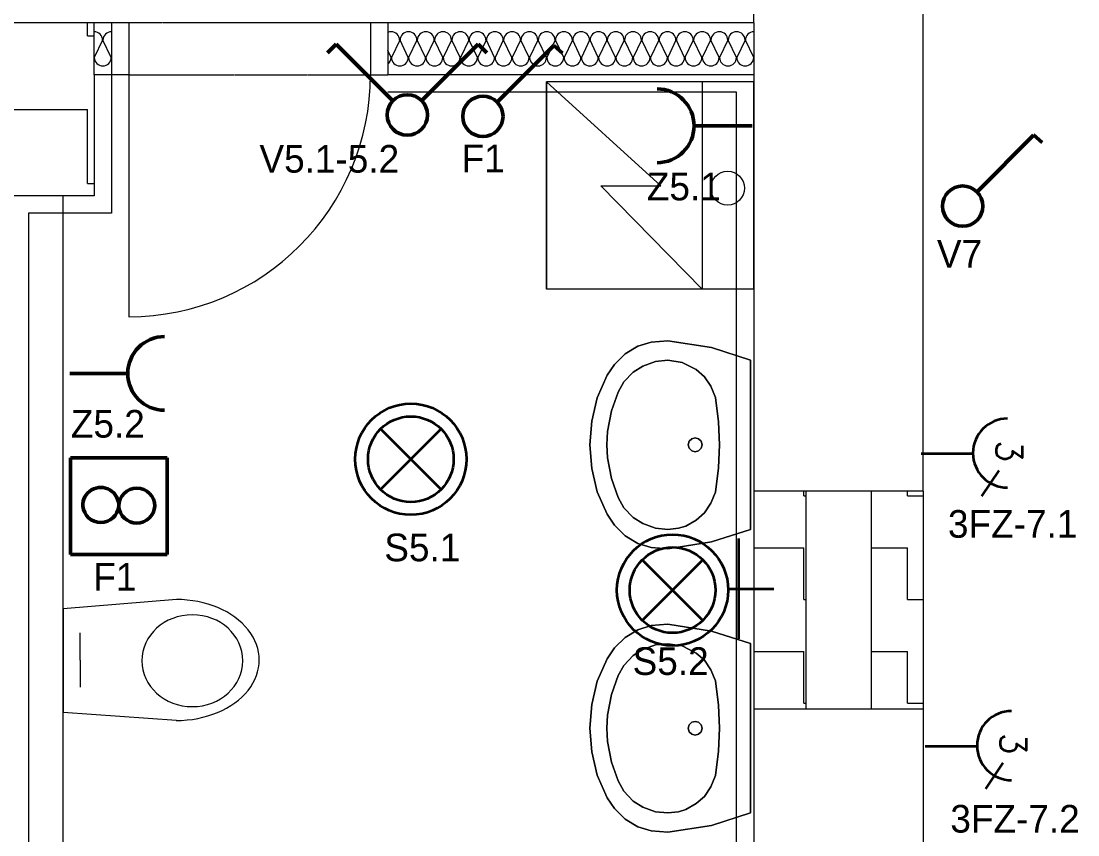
# Model space of a CAD drawing. Header units: millimetres. Extents: x -161860 to 123476, y 58544 to 168458.
# Drawn here: x -106853 to -83081, y 112742 to 131034 of the extents above; entities that cross this region are included whole.
import ezdxf

# ---------------------------------------------------------------- set-up
doc = ezdxf.new("R2010")
doc.units = ezdxf.units.MM
doc.linetypes.add('Cerchovana 2x', pattern=[0.5, 0.3, -0.1, 0, -0.1])
for name, color, linetype, lineweight in [('_V výplně 1', 255, 'Continuous', 5), ('DPS - 5NP ZAŘIZOVÁKY', 7, 'Continuous', 25), ('DPS 5NP kce návrh', 7, 'Continuous', 25), ('ELEKTRO', 7, 'Continuous', 50), ('ESI_rozpiska', 7, 'Continuous', 20), ('ESI_svítidla', 50, 'Continuous', 35), ('ESI_zásuvky', 92, 'Continuous', 35)]:
    doc.layers.add(name, color=color, linetype=linetype, lineweight=lineweight)
doc.styles.add('ROMANS', font='romans.shx', dxfattribs={"width": 0.85, "height": 150})

# ---------------------------------------------------------------- blocks, each defined once
blk = doc.blocks.new('3zas')
at = {"layer": 'ESI_zásuvky'}
for p, q in [((52314.8, 22090.8), (52164.8, 22090.8)), ((52389.7, 22042.9), (52339.7, 21967.9))]:
    blk.add_line(p, q, dxfattribs=at)
blk.add_arc((52414.7, 22092.9), 100, 90, 270, dxfattribs=at)
at = {"layer": 'ESI_zásuvky', "style": 'ROMANS'}
blk.add_text('3', height=75, rotation=270, dxfattribs=at).set_placement((52382.4, 22130.3))
blk = doc.blocks.new('ksv')
at = {"layer": 'ESI_svítidla'}
for p, q in [((52836, 10594.5), (53011.2, 10419.3)), ((53011.2, 10594.5), (52836, 10419.3))]:
    blk.add_line(p, q, dxfattribs=at)
for radius in [160.9, 123.9]:
    blk.add_circle((52923.6, 10506.9), radius, dxfattribs=at)
blk = doc.blocks.new('knsv')
at = {"layer": 'ESI_svítidla'}
for p, q in [((52783.7, 10248.4), (52783.7, 9957.4)), ((52888.1, 10194.5), (53063.4, 10019.3)), ((53063.4, 10194.5), (52888.1, 10019.3)), ((52814.9, 10102.9), (52682.9, 10102.9))]:
    blk.add_line(p, q, dxfattribs=at)
for radius in [160.9, 123.9]:
    blk.add_circle((52975.8, 10106.9), radius, dxfattribs=at)

msp = doc.modelspace()

# ---------------------------------------------------------------- linework, layer by layer
at = {"layer": '_V výplně 1', "linetype": 'Continuous', "lineweight": 9, "transparency": 33554687}
for p, q in [((-90369, 130994), (-90369, 134064)), ((-86562, 120465), (-86562, 133287)), ((-104434, 130994), (-111039, 130994)), ((-105358, 130707), (-105358, 130994)), ((-105211, 129829), (-105211, 130994)), ((-104823, 130994), (-104823, 129829)), ((-104434, 130994), (-104434, 129829)), ((-98995, 130994), (-98995, 129829)), ((-98606, 130994), (-98995, 130994)), ((-90369, 130994), (-98606, 130994)), ((-98606, 130994), (-98606, 129829)), ((-90369, 130994), (-90369, 129829)), ((-105358, 130707), (-105211, 130707)), ((-104823, 129829), (-105211, 129829)), ((-105211, 129829), (-105211, 127109)), ((-104434, 129829), (-104823, 129829)), ((-104823, 129829), (-104823, 126720)), ((-104434, 129829), (-104434, 124389)), ((-98995, 129829), (-98606, 129829)), ((-90369, 129829), (-98606, 129829)), ((-90369, 129829), (-98529, 129829)), ((-90369, 129829), (-90369, 103078)), ((-90758, 129440), (-98606, 129440)), ((-90758, 103466), (-90758, 129440)), ((-107019, 129046), (-105358, 129046)), ((-105358, 127385), (-105358, 129046)), ((-105358, 127385), (-105211, 127385)), ((-105211, 127109), (-107076, 127109)), ((-105911, 111995), (-105911, 127109)), ((-104823, 126720), (-106688, 126720)), ((-106688, 126720), (-106688, 112383)), ((-86562, 120465), (-90369, 120465)), ((-89244, 120362), (-89244, 120465)), ((-89244, 120362), (-89204, 120362)), ((-89204, 120465), (-89204, 115569)), ((-87727, 115569), (-87727, 120465)), ((-86912, 120362), (-86912, 120465)), ((-86912, 120362), (-86562, 120362)), ((-86562, 120465), (-86562, 104069)), ((-90369, 119196), (-89244, 119196)), ((-89244, 118031), (-89244, 119196)), ((-87727, 119196), (-86912, 119196)), ((-86912, 118031), (-86912, 119196)), ((-89244, 118031), (-89204, 118031)), ((-86912, 118031), (-86562, 118031)), ((-90369, 116865), (-89244, 116865)), ((-89244, 115700), (-89244, 116865)), ((-87727, 116865), (-86912, 116865)), ((-86912, 115700), (-86912, 116865)), ((-86562, 115569), (-90369, 115569)), ((-89244, 115700), (-89204, 115700)), ((-86912, 115700), (-86562, 115700))]:
    msp.add_line(p, q, dxfattribs=at)
at = {"layer": '_V výplně 1', "linetype": 'Cerchovana 2x', "lineweight": 9, "transparency": 33554687}
for p, q in [((-98995, 130994), (-104434, 130994)), ((-104434, 129829), (-98995, 129829))]:
    msp.add_line(p, q, dxfattribs=at)
at = {"layer": '_V výplně 1', "linetype": 'Continuous', "lineweight": 9, "transparency": 33554687}
msp.add_arc((-104434, 129829), 5439, 270.0002, 0.0002, dxfattribs=at)
at = {"layer": 'DPS - 5NP ZAŘIZOVÁKY', "linetype": 'Continuous', "lineweight": 18, "transparency": 33554687}
for p, q in [((-95032, 129673), (-95032, 125011)), ((-95032, 125011), (-95032, 129673)), ((-90369, 129673), (-95032, 129673)), ((-92466, 127335), (-95032, 129673)), ((-91535, 129673), (-91535, 125011)), ((-90369, 125011), (-90369, 129673)), ((-91535, 125011), (-93810, 127335)), ((-93810, 127335), (-92466, 127335)), ((-90369, 125011), (-95032, 125011)), ((-92980, 123726), (-93265, 123554)), ((-92980, 123726), (-93265, 123554)), ((-92980, 123726), (-93265, 123554)), ((-93265, 123554), (-92980, 123726)), ((-92678, 123819), (-92980, 123726)), ((-92678, 123819), (-92980, 123726)), ((-92678, 123819), (-92980, 123726)), ((-92980, 123726), (-92678, 123819)), ((-92302, 123850), (-92678, 123819)), ((-92302, 123850), (-92678, 123819)), ((-92302, 123850), (-92678, 123819)), ((-92678, 123819), (-92302, 123850)), ((-91322, 123696), (-92302, 123850)), ((-91322, 123696), (-92302, 123850)), ((-91322, 123696), (-92302, 123850)), ((-92302, 123850), (-91322, 123696)), ((-90447, 123415), (-91322, 123696)), ((-90447, 123415), (-91322, 123696)), ((-90447, 123415), (-91322, 123696)), ((-91322, 123696), (-90447, 123415)), ((-93265, 123554), (-93506, 123319)), ((-93265, 123554), (-93506, 123319)), ((-93265, 123554), (-93506, 123319)), ((-93506, 123319), (-93265, 123554)), ((-92871, 123282), (-92581, 123387)), ((-92871, 123282), (-92581, 123387)), ((-92871, 123282), (-92581, 123387)), ((-92581, 123387), (-92871, 123282)), ((-92581, 123387), (-92871, 123282)), ((-92581, 123387), (-92871, 123282)), ((-92581, 123387), (-92871, 123282)), ((-92871, 123282), (-92581, 123387)), ((-92581, 123387), (-92304, 123412)), ((-92581, 123387), (-92304, 123412)), ((-92581, 123387), (-92304, 123412)), ((-92304, 123412), (-92581, 123387)), ((-92304, 123412), (-92581, 123387)), ((-92304, 123412), (-92581, 123387)), ((-92304, 123412), (-92581, 123387)), ((-92581, 123387), (-92304, 123412)), ((-92304, 123412), (-91983, 123362)), ((-92304, 123412), (-91983, 123362)), ((-92304, 123412), (-91983, 123362)), ((-91983, 123362), (-92304, 123412)), ((-91983, 123362), (-92304, 123412)), ((-91983, 123362), (-92304, 123412)), ((-91983, 123362), (-92304, 123412)), ((-92304, 123412), (-91983, 123362)), ((-90447, 119607), (-90447, 123415)), ((-90447, 119607), (-90447, 123415)), ((-90447, 119607), (-90447, 123415)), ((-90447, 123415), (-90447, 119607)), ((-93506, 123319), (-93672, 123073)), ((-93506, 123319), (-93672, 123073)), ((-93506, 123319), (-93672, 123073)), ((-93672, 123073), (-93506, 123319)), ((-93296, 122925), (-93087, 123147)), ((-93296, 122925), (-93087, 123147)), ((-93296, 122925), (-93087, 123147)), ((-93087, 123147), (-93296, 122925)), ((-93087, 123147), (-93296, 122925)), ((-93087, 123147), (-93296, 122925)), ((-93087, 123147), (-93296, 122925)), ((-93296, 122925), (-93087, 123147)), ((-93087, 123147), (-92871, 123282)), ((-93087, 123147), (-92871, 123282)), ((-93087, 123147), (-92871, 123282)), ((-92871, 123282), (-93087, 123147)), ((-92871, 123282), (-93087, 123147)), ((-92871, 123282), (-93087, 123147)), ((-92871, 123282), (-93087, 123147)), ((-93087, 123147), (-92871, 123282)), ((-91983, 123362), (-91669, 123202)), ((-91983, 123362), (-91669, 123202)), ((-91983, 123362), (-91669, 123202)), ((-91669, 123202), (-91983, 123362)), ((-91669, 123202), (-91983, 123362)), ((-91669, 123202), (-91983, 123362)), ((-91669, 123202), (-91983, 123362)), ((-91983, 123362), (-91669, 123202)), ((-91669, 123202), (-91484, 123042)), ((-91669, 123202), (-91484, 123042)), ((-91669, 123202), (-91484, 123042)), ((-91484, 123042), (-91669, 123202)), ((-91484, 123042), (-91669, 123202)), ((-91484, 123042), (-91669, 123202)), ((-91484, 123042), (-91669, 123202)), ((-91669, 123202), (-91484, 123042)), ((-93672, 123073), (-93894, 122567)), ((-93672, 123073), (-93894, 122567)), ((-93672, 123073), (-93894, 122567)), ((-93894, 122567), (-93672, 123073)), ((-93426, 122696), (-93296, 122925)), ((-93426, 122696), (-93296, 122925)), ((-93426, 122696), (-93296, 122925)), ((-93296, 122925), (-93426, 122696)), ((-93296, 122925), (-93426, 122696)), ((-93296, 122925), (-93426, 122696)), ((-93296, 122925), (-93426, 122696)), ((-93426, 122696), (-93296, 122925)), ((-91484, 123042), (-91336, 122826)), ((-91484, 123042), (-91336, 122826)), ((-91484, 123042), (-91336, 122826)), ((-91336, 122826), (-91484, 123042)), ((-91336, 122826), (-91484, 123042)), ((-91336, 122826), (-91484, 123042)), ((-91336, 122826), (-91484, 123042)), ((-91484, 123042), (-91336, 122826)), ((-93574, 122271), (-93426, 122696)), ((-93574, 122271), (-93426, 122696)), ((-93574, 122271), (-93426, 122696)), ((-93426, 122696), (-93574, 122271)), ((-93426, 122696), (-93574, 122271)), ((-93426, 122696), (-93574, 122271)), ((-93426, 122696), (-93574, 122271)), ((-93574, 122271), (-93426, 122696)), ((-91336, 122826), (-91231, 122573)), ((-91336, 122826), (-91231, 122573)), ((-91336, 122826), (-91231, 122573)), ((-91231, 122573), (-91336, 122826)), ((-91231, 122573), (-91336, 122826)), ((-91231, 122573), (-91336, 122826)), ((-91231, 122573), (-91336, 122826)), ((-91336, 122826), (-91231, 122573)), ((-93894, 122567), (-94012, 122043)), ((-93894, 122567), (-94012, 122043)), ((-93894, 122567), (-94012, 122043)), ((-94012, 122043), (-93894, 122567)), ((-91231, 122573), (-91169, 122030)), ((-91231, 122573), (-91169, 122030)), ((-91231, 122573), (-91169, 122030)), ((-91169, 122030), (-91231, 122573)), ((-91169, 122030), (-91231, 122573)), ((-91169, 122030), (-91231, 122573)), ((-91169, 122030), (-91231, 122573)), ((-91231, 122573), (-91169, 122030)), ((-93660, 121808), (-93574, 122271)), ((-93660, 121808), (-93574, 122271)), ((-93660, 121808), (-93574, 122271)), ((-93574, 122271), (-93660, 121808)), ((-93574, 122271), (-93660, 121808)), ((-93574, 122271), (-93660, 121808)), ((-93574, 122271), (-93660, 121808)), ((-93660, 121808), (-93574, 122271)), ((-94012, 122043), (-94060, 121511)), ((-94012, 122043), (-94060, 121511)), ((-94012, 122043), (-94060, 121511)), ((-94060, 121511), (-94012, 122043)), ((-91169, 122030), (-91146, 121511)), ((-91169, 122030), (-91146, 121511)), ((-91169, 122030), (-91146, 121511)), ((-91146, 121511), (-91169, 122030)), ((-91146, 121511), (-91169, 122030)), ((-91146, 121511), (-91169, 122030)), ((-91146, 121511), (-91169, 122030)), ((-91169, 122030), (-91146, 121511)), ((-93675, 121511), (-93660, 121808)), ((-93675, 121511), (-93660, 121808)), ((-93675, 121511), (-93660, 121808)), ((-93660, 121808), (-93675, 121511)), ((-93660, 121808), (-93675, 121511)), ((-93660, 121808), (-93675, 121511)), ((-93660, 121808), (-93675, 121511)), ((-93675, 121511), (-93660, 121808)), ((-94060, 121511), (-94012, 120979)), ((-94060, 121511), (-94012, 120979)), ((-94060, 121511), (-94012, 120979)), ((-94012, 120979), (-94060, 121511)), ((-93660, 121214), (-93675, 121511)), ((-93660, 121214), (-93675, 121511)), ((-93660, 121214), (-93675, 121511)), ((-93675, 121511), (-93660, 121214)), ((-93675, 121511), (-93660, 121214)), ((-93675, 121511), (-93660, 121214)), ((-93675, 121511), (-93660, 121214)), ((-93660, 121214), (-93675, 121511)), ((-91846, 121511), (-91825, 121589)), ((-91846, 121511), (-91825, 121589)), ((-91846, 121511), (-91825, 121589)), ((-91825, 121589), (-91846, 121511)), ((-91825, 121433), (-91846, 121511)), ((-91825, 121433), (-91846, 121511)), ((-91825, 121433), (-91846, 121511)), ((-91846, 121511), (-91825, 121433)), ((-91825, 121589), (-91768, 121646)), ((-91825, 121589), (-91768, 121646)), ((-91825, 121589), (-91768, 121646)), ((-91768, 121646), (-91825, 121589)), ((-91768, 121646), (-91690, 121666)), ((-91768, 121646), (-91690, 121666)), ((-91768, 121646), (-91690, 121666)), ((-91690, 121666), (-91768, 121646)), ((-91690, 121666), (-91613, 121646)), ((-91690, 121666), (-91613, 121646)), ((-91690, 121666), (-91613, 121646)), ((-91613, 121646), (-91690, 121666)), ((-91613, 121646), (-91556, 121589)), ((-91613, 121646), (-91556, 121589)), ((-91613, 121646), (-91556, 121589)), ((-91556, 121589), (-91613, 121646)), ((-91556, 121589), (-91535, 121511)), ((-91556, 121589), (-91535, 121511)), ((-91556, 121589), (-91535, 121511)), ((-91535, 121511), (-91556, 121589)), ((-91535, 121511), (-91556, 121433)), ((-91535, 121511), (-91556, 121433)), ((-91535, 121511), (-91556, 121433)), ((-91556, 121433), (-91535, 121511)), ((-91146, 121511), (-91169, 120992)), ((-91146, 121511), (-91169, 120992)), ((-91146, 121511), (-91169, 120992)), ((-91169, 120992), (-91146, 121511)), ((-91169, 120992), (-91146, 121511)), ((-91169, 120992), (-91146, 121511)), ((-91169, 120992), (-91146, 121511)), ((-91146, 121511), (-91169, 120992)), ((-91768, 121376), (-91825, 121433)), ((-91768, 121376), (-91825, 121433)), ((-91768, 121376), (-91825, 121433)), ((-91825, 121433), (-91768, 121376)), ((-91690, 121355), (-91768, 121376)), ((-91690, 121355), (-91768, 121376)), ((-91690, 121355), (-91768, 121376)), ((-91768, 121376), (-91690, 121355)), ((-91613, 121376), (-91690, 121355)), ((-91613, 121376), (-91690, 121355)), ((-91613, 121376), (-91690, 121355)), ((-91690, 121355), (-91613, 121376)), ((-91556, 121433), (-91613, 121376)), ((-91556, 121433), (-91613, 121376)), ((-91556, 121433), (-91613, 121376)), ((-91613, 121376), (-91556, 121433)), ((-93574, 120751), (-93660, 121214)), ((-93574, 120751), (-93660, 121214)), ((-93574, 120751), (-93660, 121214)), ((-93660, 121214), (-93574, 120751)), ((-93660, 121214), (-93574, 120751)), ((-93660, 121214), (-93574, 120751)), ((-93660, 121214), (-93574, 120751)), ((-93574, 120751), (-93660, 121214)), ((-94012, 120979), (-93894, 120455)), ((-94012, 120979), (-93894, 120455)), ((-94012, 120979), (-93894, 120455)), ((-93894, 120455), (-94012, 120979)), ((-91169, 120992), (-91231, 120449)), ((-91169, 120992), (-91231, 120449)), ((-91169, 120992), (-91231, 120449)), ((-91231, 120449), (-91169, 120992)), ((-91231, 120449), (-91169, 120992)), ((-91231, 120449), (-91169, 120992)), ((-91231, 120449), (-91169, 120992)), ((-91169, 120992), (-91231, 120449)), ((-93426, 120325), (-93574, 120751)), ((-93426, 120325), (-93574, 120751)), ((-93426, 120325), (-93574, 120751)), ((-93574, 120751), (-93426, 120325)), ((-93574, 120751), (-93426, 120325)), ((-93574, 120751), (-93426, 120325)), ((-93574, 120751), (-93426, 120325)), ((-93426, 120325), (-93574, 120751)), ((-93894, 120455), (-93672, 119949)), ((-93894, 120455), (-93672, 119949)), ((-93894, 120455), (-93672, 119949)), ((-93672, 119949), (-93894, 120455)), ((-93296, 120097), (-93426, 120325)), ((-93296, 120097), (-93426, 120325)), ((-93296, 120097), (-93426, 120325)), ((-93426, 120325), (-93296, 120097)), ((-93426, 120325), (-93296, 120097)), ((-93426, 120325), (-93296, 120097)), ((-93426, 120325), (-93296, 120097)), ((-93296, 120097), (-93426, 120325)), ((-91231, 120449), (-91336, 120196)), ((-91231, 120449), (-91336, 120196)), ((-91231, 120449), (-91336, 120196)), ((-91336, 120196), (-91231, 120449)), ((-91336, 120196), (-91231, 120449)), ((-91336, 120196), (-91231, 120449)), ((-91336, 120196), (-91231, 120449)), ((-91231, 120449), (-91336, 120196)), ((-93087, 119875), (-93296, 120097)), ((-93087, 119875), (-93296, 120097)), ((-93087, 119875), (-93296, 120097)), ((-93296, 120097), (-93087, 119875)), ((-93296, 120097), (-93087, 119875)), ((-93296, 120097), (-93087, 119875)), ((-93296, 120097), (-93087, 119875)), ((-93087, 119875), (-93296, 120097)), ((-91336, 120196), (-91484, 119980)), ((-91336, 120196), (-91484, 119980)), ((-91336, 120196), (-91484, 119980)), ((-91484, 119980), (-91336, 120196)), ((-91484, 119980), (-91336, 120196)), ((-91484, 119980), (-91336, 120196)), ((-91484, 119980), (-91336, 120196)), ((-91336, 120196), (-91484, 119980)), ((-93672, 119949), (-93506, 119703)), ((-93672, 119949), (-93506, 119703)), ((-93672, 119949), (-93506, 119703)), ((-93506, 119703), (-93672, 119949)), ((-92871, 119740), (-93087, 119875)), ((-92871, 119740), (-93087, 119875)), ((-92871, 119740), (-93087, 119875)), ((-93087, 119875), (-92871, 119740)), ((-93087, 119875), (-92871, 119740)), ((-93087, 119875), (-92871, 119740)), ((-93087, 119875), (-92871, 119740)), ((-92871, 119740), (-93087, 119875)), ((-91669, 119820), (-91897, 119684)), ((-91669, 119820), (-91897, 119684)), ((-91669, 119820), (-91897, 119684)), ((-91897, 119684), (-91669, 119820)), ((-91897, 119684), (-91669, 119820)), ((-91897, 119684), (-91669, 119820)), ((-91897, 119684), (-91669, 119820)), ((-91669, 119820), (-91897, 119684)), ((-91484, 119980), (-91669, 119820)), ((-91484, 119980), (-91669, 119820)), ((-91484, 119980), (-91669, 119820)), ((-91669, 119820), (-91484, 119980)), ((-91669, 119820), (-91484, 119980)), ((-91669, 119820), (-91484, 119980)), ((-91669, 119820), (-91484, 119980)), ((-91484, 119980), (-91669, 119820)), ((-93506, 119703), (-93265, 119468)), ((-93506, 119703), (-93265, 119468)), ((-93506, 119703), (-93265, 119468)), ((-93265, 119468), (-93506, 119703)), ((-92581, 119635), (-92871, 119740)), ((-92581, 119635), (-92871, 119740)), ((-92581, 119635), (-92871, 119740)), ((-92871, 119740), (-92581, 119635)), ((-92871, 119740), (-92581, 119635)), ((-92871, 119740), (-92581, 119635)), ((-92871, 119740), (-92581, 119635)), ((-92581, 119635), (-92871, 119740)), ((-92304, 119610), (-92581, 119635)), ((-92304, 119610), (-92581, 119635)), ((-92304, 119610), (-92581, 119635)), ((-92581, 119635), (-92304, 119610)), ((-92581, 119635), (-92304, 119610)), ((-92581, 119635), (-92304, 119610)), ((-92581, 119635), (-92304, 119610)), ((-92304, 119610), (-92581, 119635)), ((-92069, 119635), (-92304, 119610)), ((-92069, 119635), (-92304, 119610)), ((-92069, 119635), (-92304, 119610)), ((-92304, 119610), (-92069, 119635)), ((-92304, 119610), (-92069, 119635)), ((-92304, 119610), (-92069, 119635)), ((-92304, 119610), (-92069, 119635)), ((-92069, 119635), (-92304, 119610)), ((-91897, 119684), (-92069, 119635)), ((-91897, 119684), (-92069, 119635)), ((-91897, 119684), (-92069, 119635)), ((-92069, 119635), (-91897, 119684)), ((-92069, 119635), (-91897, 119684)), ((-92069, 119635), (-91897, 119684)), ((-92069, 119635), (-91897, 119684)), ((-91897, 119684), (-92069, 119635)), ((-91322, 119326), (-90447, 119607)), ((-91322, 119326), (-90447, 119607)), ((-91322, 119326), (-90447, 119607)), ((-90447, 119607), (-91322, 119326)), ((-93265, 119468), (-92980, 119295)), ((-93265, 119468), (-92980, 119295)), ((-93265, 119468), (-92980, 119295)), ((-92980, 119295), (-93265, 119468)), ((-92980, 119295), (-92678, 119203)), ((-92980, 119295), (-92678, 119203)), ((-92980, 119295), (-92678, 119203)), ((-92678, 119203), (-92980, 119295)), ((-92678, 119203), (-92302, 119172)), ((-92678, 119203), (-92302, 119172)), ((-92678, 119203), (-92302, 119172)), ((-92302, 119172), (-92678, 119203)), ((-92302, 119172), (-91322, 119326)), ((-92302, 119172), (-91322, 119326)), ((-92302, 119172), (-91322, 119326)), ((-91322, 119326), (-92302, 119172)), ((-103362, 118033), (-105911, 117823)), ((-105911, 117823), (-105911, 115492)), ((-92678, 117447), (-92980, 117354)), ((-92678, 117447), (-92980, 117354)), ((-92678, 117447), (-92980, 117354)), ((-92980, 117354), (-92678, 117447)), ((-92302, 117478), (-92678, 117447)), ((-92302, 117478), (-92678, 117447)), ((-92302, 117478), (-92678, 117447)), ((-92678, 117447), (-92302, 117478)), ((-91322, 117324), (-92302, 117478)), ((-91322, 117324), (-92302, 117478)), ((-91322, 117324), (-92302, 117478)), ((-92302, 117478), (-91322, 117324)), ((-105522, 116673), (-105522, 117282)), ((-92980, 117354), (-93265, 117182)), ((-92980, 117354), (-93265, 117182)), ((-92980, 117354), (-93265, 117182)), ((-93265, 117182), (-92980, 117354)), ((-90447, 117043), (-91322, 117324)), ((-90447, 117043), (-91322, 117324)), ((-90447, 117043), (-91322, 117324)), ((-91322, 117324), (-90447, 117043)), ((-93265, 117182), (-93506, 116947)), ((-93265, 117182), (-93506, 116947)), ((-93265, 117182), (-93506, 116947)), ((-93506, 116947), (-93265, 117182)), ((-92871, 116910), (-92581, 117015)), ((-92871, 116910), (-92581, 117015)), ((-92871, 116910), (-92581, 117015)), ((-92581, 117015), (-92871, 116910)), ((-92581, 117015), (-92871, 116910)), ((-92581, 117015), (-92871, 116910)), ((-92581, 117015), (-92871, 116910)), ((-92871, 116910), (-92581, 117015)), ((-92581, 117015), (-92304, 117040)), ((-92581, 117015), (-92304, 117040)), ((-92581, 117015), (-92304, 117040)), ((-92304, 117040), (-92581, 117015)), ((-92304, 117040), (-92581, 117015)), ((-92304, 117040), (-92581, 117015)), ((-92304, 117040), (-92581, 117015)), ((-92581, 117015), (-92304, 117040)), ((-92304, 117040), (-91983, 116990)), ((-92304, 117040), (-91983, 116990)), ((-92304, 117040), (-91983, 116990)), ((-91983, 116990), (-92304, 117040)), ((-91983, 116990), (-92304, 117040)), ((-91983, 116990), (-92304, 117040)), ((-91983, 116990), (-92304, 117040)), ((-92304, 117040), (-91983, 116990)), ((-91983, 116990), (-91669, 116830)), ((-91983, 116990), (-91669, 116830)), ((-91983, 116990), (-91669, 116830)), ((-91669, 116830), (-91983, 116990)), ((-91669, 116830), (-91983, 116990)), ((-91669, 116830), (-91983, 116990)), ((-91669, 116830), (-91983, 116990)), ((-91983, 116990), (-91669, 116830)), ((-90447, 113235), (-90447, 117043)), ((-90447, 113235), (-90447, 117043)), ((-90447, 113235), (-90447, 117043)), ((-90447, 117043), (-90447, 113235)), ((-93506, 116947), (-93672, 116701)), ((-93506, 116947), (-93672, 116701)), ((-93506, 116947), (-93672, 116701)), ((-93672, 116701), (-93506, 116947)), ((-93296, 116553), (-93087, 116775)), ((-93296, 116553), (-93087, 116775)), ((-93296, 116553), (-93087, 116775)), ((-93087, 116775), (-93296, 116553)), ((-93087, 116775), (-93296, 116553)), ((-93087, 116775), (-93296, 116553)), ((-93087, 116775), (-93296, 116553)), ((-93296, 116553), (-93087, 116775)), ((-93087, 116775), (-92871, 116910)), ((-93087, 116775), (-92871, 116910)), ((-93087, 116775), (-92871, 116910)), ((-92871, 116910), (-93087, 116775)), ((-92871, 116910), (-93087, 116775)), ((-92871, 116910), (-93087, 116775)), ((-92871, 116910), (-93087, 116775)), ((-93087, 116775), (-92871, 116910)), ((-91669, 116830), (-91484, 116670)), ((-91669, 116830), (-91484, 116670)), ((-91669, 116830), (-91484, 116670)), ((-91484, 116670), (-91669, 116830)), ((-91484, 116670), (-91669, 116830)), ((-91484, 116670), (-91669, 116830)), ((-91484, 116670), (-91669, 116830)), ((-91669, 116830), (-91484, 116670)), ((-105522, 116673), (-105522, 116064)), ((-93672, 116701), (-93894, 116195)), ((-93672, 116701), (-93894, 116195)), ((-93672, 116701), (-93894, 116195)), ((-93894, 116195), (-93672, 116701)), ((-93426, 116324), (-93296, 116553)), ((-93426, 116324), (-93296, 116553)), ((-93426, 116324), (-93296, 116553)), ((-93296, 116553), (-93426, 116324)), ((-93296, 116553), (-93426, 116324)), ((-93296, 116553), (-93426, 116324)), ((-93296, 116553), (-93426, 116324)), ((-93426, 116324), (-93296, 116553)), ((-91484, 116670), (-91336, 116454)), ((-91484, 116670), (-91336, 116454)), ((-91484, 116670), (-91336, 116454)), ((-91336, 116454), (-91484, 116670)), ((-91336, 116454), (-91484, 116670)), ((-91336, 116454), (-91484, 116670)), ((-91336, 116454), (-91484, 116670)), ((-91484, 116670), (-91336, 116454)), ((-93574, 115899), (-93426, 116324)), ((-93574, 115899), (-93426, 116324)), ((-93574, 115899), (-93426, 116324)), ((-93426, 116324), (-93574, 115899)), ((-93426, 116324), (-93574, 115899)), ((-93426, 116324), (-93574, 115899)), ((-93426, 116324), (-93574, 115899)), ((-93574, 115899), (-93426, 116324)), ((-91336, 116454), (-91231, 116201)), ((-91336, 116454), (-91231, 116201)), ((-91336, 116454), (-91231, 116201)), ((-91231, 116201), (-91336, 116454)), ((-91231, 116201), (-91336, 116454)), ((-91231, 116201), (-91336, 116454)), ((-91231, 116201), (-91336, 116454)), ((-91336, 116454), (-91231, 116201)), ((-93894, 116195), (-94012, 115671)), ((-93894, 116195), (-94012, 115671)), ((-93894, 116195), (-94012, 115671)), ((-94012, 115671), (-93894, 116195)), ((-91231, 116201), (-91169, 115658)), ((-91231, 116201), (-91169, 115658)), ((-91231, 116201), (-91169, 115658)), ((-91169, 115658), (-91231, 116201)), ((-91169, 115658), (-91231, 116201)), ((-91169, 115658), (-91231, 116201)), ((-91169, 115658), (-91231, 116201)), ((-91231, 116201), (-91169, 115658)), ((-93660, 115436), (-93574, 115899)), ((-93660, 115436), (-93574, 115899)), ((-93660, 115436), (-93574, 115899)), ((-93574, 115899), (-93660, 115436)), ((-93574, 115899), (-93660, 115436)), ((-93574, 115899), (-93660, 115436)), ((-93574, 115899), (-93660, 115436)), ((-93660, 115436), (-93574, 115899)), ((-94012, 115671), (-94060, 115139)), ((-94012, 115671), (-94060, 115139)), ((-94012, 115671), (-94060, 115139)), ((-94060, 115139), (-94012, 115671)), ((-91169, 115658), (-91146, 115139)), ((-91169, 115658), (-91146, 115139)), ((-91169, 115658), (-91146, 115139)), ((-91146, 115139), (-91169, 115658)), ((-91146, 115139), (-91169, 115658)), ((-91146, 115139), (-91169, 115658)), ((-91146, 115139), (-91169, 115658)), ((-91169, 115658), (-91146, 115139)), ((-103362, 115313), (-105911, 115492)), ((-93675, 115139), (-93660, 115436)), ((-93675, 115139), (-93660, 115436)), ((-93675, 115139), (-93660, 115436)), ((-93660, 115436), (-93675, 115139)), ((-93660, 115436), (-93675, 115139)), ((-93660, 115436), (-93675, 115139)), ((-93660, 115436), (-93675, 115139)), ((-93675, 115139), (-93660, 115436)), ((-94060, 115139), (-94012, 114607)), ((-94060, 115139), (-94012, 114607)), ((-94060, 115139), (-94012, 114607)), ((-94012, 114607), (-94060, 115139)), ((-93660, 114842), (-93675, 115139)), ((-93660, 114842), (-93675, 115139)), ((-93660, 114842), (-93675, 115139)), ((-93675, 115139), (-93660, 114842)), ((-93675, 115139), (-93660, 114842)), ((-93675, 115139), (-93660, 114842)), ((-93675, 115139), (-93660, 114842)), ((-93660, 114842), (-93675, 115139)), ((-91846, 115139), (-91825, 115217)), ((-91846, 115139), (-91825, 115217)), ((-91846, 115139), (-91825, 115217)), ((-91825, 115217), (-91846, 115139)), ((-91825, 115061), (-91846, 115139)), ((-91825, 115061), (-91846, 115139)), ((-91825, 115061), (-91846, 115139)), ((-91846, 115139), (-91825, 115061)), ((-91825, 115217), (-91768, 115274)), ((-91825, 115217), (-91768, 115274)), ((-91825, 115217), (-91768, 115274)), ((-91768, 115274), (-91825, 115217)), ((-91768, 115004), (-91825, 115061)), ((-91768, 115004), (-91825, 115061)), ((-91768, 115004), (-91825, 115061)), ((-91825, 115061), (-91768, 115004)), ((-91768, 115274), (-91690, 115294)), ((-91768, 115274), (-91690, 115294)), ((-91768, 115274), (-91690, 115294)), ((-91690, 115294), (-91768, 115274)), ((-91690, 115294), (-91613, 115274)), ((-91690, 115294), (-91613, 115274)), ((-91690, 115294), (-91613, 115274)), ((-91613, 115274), (-91690, 115294)), ((-91613, 115274), (-91556, 115217)), ((-91613, 115274), (-91556, 115217)), ((-91613, 115274), (-91556, 115217)), ((-91556, 115217), (-91613, 115274)), ((-91556, 115061), (-91613, 115004)), ((-91556, 115061), (-91613, 115004)), ((-91556, 115061), (-91613, 115004)), ((-91613, 115004), (-91556, 115061)), ((-91556, 115217), (-91535, 115139)), ((-91556, 115217), (-91535, 115139)), ((-91556, 115217), (-91535, 115139)), ((-91535, 115139), (-91556, 115217)), ((-91535, 115139), (-91556, 115061)), ((-91535, 115139), (-91556, 115061)), ((-91535, 115139), (-91556, 115061)), ((-91556, 115061), (-91535, 115139)), ((-91146, 115139), (-91169, 114620)), ((-91146, 115139), (-91169, 114620)), ((-91146, 115139), (-91169, 114620)), ((-91169, 114620), (-91146, 115139)), ((-91169, 114620), (-91146, 115139)), ((-91169, 114620), (-91146, 115139)), ((-91169, 114620), (-91146, 115139)), ((-91146, 115139), (-91169, 114620)), ((-93574, 114379), (-93660, 114842)), ((-93574, 114379), (-93660, 114842)), ((-93574, 114379), (-93660, 114842)), ((-93660, 114842), (-93574, 114379)), ((-93660, 114842), (-93574, 114379)), ((-93660, 114842), (-93574, 114379)), ((-93660, 114842), (-93574, 114379)), ((-93574, 114379), (-93660, 114842)), ((-91690, 114984), (-91768, 115004)), ((-91690, 114984), (-91768, 115004)), ((-91690, 114984), (-91768, 115004)), ((-91768, 115004), (-91690, 114984)), ((-91613, 115004), (-91690, 114984)), ((-91613, 115004), (-91690, 114984)), ((-91613, 115004), (-91690, 114984)), ((-91690, 114984), (-91613, 115004)), ((-94012, 114607), (-93894, 114083)), ((-94012, 114607), (-93894, 114083)), ((-94012, 114607), (-93894, 114083)), ((-93894, 114083), (-94012, 114607)), ((-91169, 114620), (-91231, 114077)), ((-91169, 114620), (-91231, 114077)), ((-91169, 114620), (-91231, 114077)), ((-91231, 114077), (-91169, 114620)), ((-91231, 114077), (-91169, 114620)), ((-91231, 114077), (-91169, 114620)), ((-91231, 114077), (-91169, 114620)), ((-91169, 114620), (-91231, 114077)), ((-93426, 113954), (-93574, 114379)), ((-93426, 113954), (-93574, 114379)), ((-93426, 113954), (-93574, 114379)), ((-93574, 114379), (-93426, 113954)), ((-93574, 114379), (-93426, 113954)), ((-93574, 114379), (-93426, 113954)), ((-93574, 114379), (-93426, 113954)), ((-93426, 113954), (-93574, 114379)), ((-93894, 114083), (-93672, 113577)), ((-93894, 114083), (-93672, 113577)), ((-93894, 114083), (-93672, 113577)), ((-93672, 113577), (-93894, 114083)), ((-93296, 113725), (-93426, 113954)), ((-93296, 113725), (-93426, 113954)), ((-93296, 113725), (-93426, 113954)), ((-93426, 113954), (-93296, 113725)), ((-93426, 113954), (-93296, 113725)), ((-93426, 113954), (-93296, 113725)), ((-93426, 113954), (-93296, 113725)), ((-93296, 113725), (-93426, 113954)), ((-91231, 114077), (-91336, 113824)), ((-91231, 114077), (-91336, 113824)), ((-91231, 114077), (-91336, 113824)), ((-91336, 113824), (-91231, 114077)), ((-91336, 113824), (-91231, 114077)), ((-91336, 113824), (-91231, 114077)), ((-91336, 113824), (-91231, 114077)), ((-91231, 114077), (-91336, 113824)), ((-93087, 113503), (-93296, 113725)), ((-93087, 113503), (-93296, 113725)), ((-93087, 113503), (-93296, 113725)), ((-93296, 113725), (-93087, 113503)), ((-93296, 113725), (-93087, 113503)), ((-93296, 113725), (-93087, 113503)), ((-93296, 113725), (-93087, 113503)), ((-93087, 113503), (-93296, 113725)), ((-91336, 113824), (-91484, 113608)), ((-91336, 113824), (-91484, 113608)), ((-91336, 113824), (-91484, 113608)), ((-91484, 113608), (-91336, 113824)), ((-91484, 113608), (-91336, 113824)), ((-91484, 113608), (-91336, 113824)), ((-91484, 113608), (-91336, 113824)), ((-91336, 113824), (-91484, 113608)), ((-93672, 113577), (-93506, 113331)), ((-93672, 113577), (-93506, 113331)), ((-93672, 113577), (-93506, 113331)), ((-93506, 113331), (-93672, 113577)), ((-92871, 113368), (-93087, 113503)), ((-92871, 113368), (-93087, 113503)), ((-92871, 113368), (-93087, 113503)), ((-93087, 113503), (-92871, 113368)), ((-93087, 113503), (-92871, 113368)), ((-93087, 113503), (-92871, 113368)), ((-93087, 113503), (-92871, 113368)), ((-92871, 113368), (-93087, 113503)), ((-91669, 113448), (-91897, 113312)), ((-91669, 113448), (-91897, 113312)), ((-91669, 113448), (-91897, 113312)), ((-91897, 113312), (-91669, 113448)), ((-91897, 113312), (-91669, 113448)), ((-91897, 113312), (-91669, 113448)), ((-91897, 113312), (-91669, 113448)), ((-91669, 113448), (-91897, 113312)), ((-91484, 113608), (-91669, 113448)), ((-91484, 113608), (-91669, 113448)), ((-91484, 113608), (-91669, 113448)), ((-91669, 113448), (-91484, 113608)), ((-91669, 113448), (-91484, 113608)), ((-91669, 113448), (-91484, 113608)), ((-91669, 113448), (-91484, 113608)), ((-91484, 113608), (-91669, 113448)), ((-93506, 113331), (-93265, 113096)), ((-93506, 113331), (-93265, 113096)), ((-93506, 113331), (-93265, 113096)), ((-93265, 113096), (-93506, 113331)), ((-92581, 113263), (-92871, 113368)), ((-92581, 113263), (-92871, 113368)), ((-92581, 113263), (-92871, 113368)), ((-92871, 113368), (-92581, 113263)), ((-92871, 113368), (-92581, 113263)), ((-92871, 113368), (-92581, 113263)), ((-92871, 113368), (-92581, 113263)), ((-92581, 113263), (-92871, 113368)), ((-92304, 113238), (-92581, 113263)), ((-92304, 113238), (-92581, 113263)), ((-92304, 113238), (-92581, 113263)), ((-92581, 113263), (-92304, 113238)), ((-92581, 113263), (-92304, 113238)), ((-92581, 113263), (-92304, 113238)), ((-92581, 113263), (-92304, 113238)), ((-92304, 113238), (-92581, 113263)), ((-92069, 113263), (-92304, 113238)), ((-92069, 113263), (-92304, 113238)), ((-92069, 113263), (-92304, 113238)), ((-92304, 113238), (-92069, 113263)), ((-92304, 113238), (-92069, 113263)), ((-92304, 113238), (-92069, 113263)), ((-92304, 113238), (-92069, 113263)), ((-92069, 113263), (-92304, 113238)), ((-91897, 113312), (-92069, 113263)), ((-91897, 113312), (-92069, 113263)), ((-91897, 113312), (-92069, 113263)), ((-92069, 113263), (-91897, 113312)), ((-92069, 113263), (-91897, 113312)), ((-92069, 113263), (-91897, 113312)), ((-92069, 113263), (-91897, 113312)), ((-91897, 113312), (-92069, 113263)), ((-91322, 112954), (-90447, 113235)), ((-91322, 112954), (-90447, 113235)), ((-91322, 112954), (-90447, 113235)), ((-90447, 113235), (-91322, 112954)), ((-93265, 113096), (-92980, 112923)), ((-93265, 113096), (-92980, 112923)), ((-93265, 113096), (-92980, 112923)), ((-92980, 112923), (-93265, 113096)), ((-92980, 112923), (-92678, 112831)), ((-92980, 112923), (-92678, 112831)), ((-92980, 112923), (-92678, 112831)), ((-92678, 112831), (-92980, 112923)), ((-92302, 112800), (-91322, 112954)), ((-92302, 112800), (-91322, 112954)), ((-92302, 112800), (-91322, 112954)), ((-91322, 112954), (-92302, 112800)), ((-92678, 112831), (-92302, 112800)), ((-92678, 112831), (-92302, 112800)), ((-92678, 112831), (-92302, 112800)), ((-92302, 112800), (-92678, 112831))]:
    msp.add_line(p, q, dxfattribs=at)
msp.add_circle((-90960, 127279), 380, dxfattribs=at)
for centre, major_axis, ratio, start_param in [((-103362, 116673), (1865, 0), 0.729167, 4.709822), ((-103002, 116657), (1136, 0), 0.909091, 1.570797)]:
    msp.add_ellipse(centre, major_axis=major_axis, ratio=ratio, start_param=start_param, end_param=7.853982, dxfattribs=at)
at = {"layer": 'DPS 5NP kce návrh', "linetype": 'Continuous', "lineweight": 13, "transparency": 33554687}
for p, q in [((-105021, 130606), (-105208, 130217)), ((-104827, 130217), (-105013, 130606)), ((-98338, 130606), (-98525, 130217)), ((-98144, 130217), (-98330, 130606)), ((-97950, 130606), (-98136, 130217)), ((-97755, 130217), (-97942, 130606)), ((-97561, 130606), (-97748, 130217)), ((-97367, 130217), (-97553, 130606)), ((-97173, 130606), (-97359, 130217)), ((-96978, 130217), (-97165, 130606)), ((-96784, 130606), (-96970, 130217)), ((-96590, 130217), (-96776, 130606)), ((-96395, 130606), (-96582, 130217)), ((-96201, 130217), (-96388, 130606)), ((-96007, 130606), (-96193, 130217)), ((-95813, 130217), (-95999, 130606)), ((-95618, 130606), (-95805, 130217)), ((-95424, 130217), (-95611, 130606)), ((-95230, 130606), (-95416, 130217)), ((-95036, 130217), (-95222, 130606)), ((-94841, 130606), (-95028, 130217)), ((-94647, 130217), (-94834, 130606)), ((-94453, 130606), (-94639, 130217)), ((-94259, 130217), (-94445, 130606)), ((-94064, 130606), (-94251, 130217)), ((-93870, 130217), (-94056, 130606)), ((-93676, 130606), (-93862, 130217)), ((-93481, 130217), (-93668, 130606)), ((-93287, 130606), (-93474, 130217)), ((-93093, 130217), (-93279, 130606)), ((-92899, 130606), (-93085, 130217)), ((-92704, 130217), (-92891, 130606)), ((-92510, 130606), (-92697, 130217)), ((-92316, 130217), (-92502, 130606)), ((-92122, 130606), (-92308, 130217)), ((-91927, 130217), (-92114, 130606)), ((-91733, 130606), (-91920, 130217)), ((-91539, 130217), (-91725, 130606)), ((-91344, 130606), (-91531, 130217)), ((-91150, 130217), (-91337, 130606)), ((-90956, 130606), (-91142, 130217)), ((-90762, 130217), (-90948, 130606)), ((-90567, 130606), (-90754, 130217)), ((-90373, 130217), (-90560, 130606)), ((-98532, 130217), (-98606, 130371))]:
    msp.add_line(p, q, dxfattribs=at)
for centre, start, end in [((-105211, 130606), 89.99997271927545, 90.0000108373116), ((-105211, 130606), 360, 90), ((-104823, 130606), 90, 180), ((-104823, 130606), 89.99997271927545, 90), ((-98529, 130606), 90, 114.1377), ((-98529, 130606), 360, 90), ((-98140, 130606), 90, 180), ((-98140, 130606), 360, 90), ((-97751, 130606), 90, 180), ((-97751, 130606), 360, 90), ((-97363, 130606), 90, 180), ((-97363, 130606), 360, 90), ((-96974, 130606), 90, 180), ((-96974, 130606), 360, 90), ((-96586, 130606), 90, 180), ((-96586, 130606), 360, 90), ((-96197, 130606), 90, 180), ((-96197, 130606), 360, 90), ((-95809, 130606), 90, 180), ((-95809, 130606), 360, 90), ((-95420, 130606), 90, 180), ((-95420, 130606), 360, 90), ((-95032, 130606), 90, 180), ((-95032, 130606), 360, 90), ((-94643, 130606), 90, 180), ((-94643, 130606), 360, 90), ((-94255, 130606), 90, 180), ((-94255, 130606), 360, 90), ((-93866, 130606), 90, 180), ((-93866, 130606), 360, 90), ((-93478, 130606), 90, 180), ((-93478, 130606), 360, 90), ((-93089, 130606), 90, 180), ((-93089, 130606), 360, 90), ((-92700, 130606), 90, 180), ((-92700, 130606), 360, 90), ((-92312, 130606), 90, 180), ((-92312, 130606), 360, 90), ((-91923, 130606), 90, 180), ((-91923, 130606), 360, 90), ((-91535, 130606), 90, 180), ((-91535, 130606), 360, 90), ((-91146, 130606), 90, 180), ((-91146, 130606), 360, 90), ((-90758, 130606), 90, 180), ((-90758, 130606), 360, 90), ((-90369, 130606), 90, 180), ((-90369, 130606), 89.99999363165477, 90), ((-105017, 130217), 180, 360), ((-98723, 130217), 307.6961, 360), ((-98334, 130217), 180, 360), ((-97946, 130217), 180, 360), ((-97557, 130217), 180, 360), ((-97169, 130217), 180, 360), ((-96780, 130217), 180, 360), ((-96392, 130217), 180, 360), ((-96003, 130217), 180, 360), ((-95615, 130217), 180, 360), ((-95226, 130217), 180, 360), ((-94837, 130217), 180, 360), ((-94449, 130217), 180, 360), ((-94060, 130217), 180, 360), ((-93672, 130217), 180, 360), ((-93283, 130217), 180, 360), ((-92895, 130217), 180, 360), ((-92506, 130217), 180, 360), ((-92118, 130217), 180, 360), ((-91729, 130217), 180, 360), ((-91341, 130217), 180, 360), ((-90952, 130217), 180, 360), ((-90564, 130217), 180, 360)]:
    msp.add_arc(centre, 190, start, end, dxfattribs=at)
at = {"layer": 'ELEKTRO', "color": 1, "ltscale": 2}
for p, q in [((-99763, 130517), (-99958, 130323)), ((-98491, 129245), (-99763, 130517)), ((-97844, 129245), (-96572, 130517)), ((-96572, 130517), (-96377, 130323)), ((-96142, 129213), (-94870, 130486)), ((-94870, 130486), (-94675, 130312)), ((-85350, 127195), (-84078, 128468)), ((-84078, 128477), (-83884, 128304))]:
    msp.add_line(p, q, dxfattribs=at)
at = {"layer": 'ELEKTRO', "color": 4, "ltscale": 2}
for p, q in [((-91715, 128682), (-90410, 128682)), ((-104454, 123115), (-105759, 123115))]:
    msp.add_line(p, q, dxfattribs=at)
at = {"layer": 'ELEKTRO', "color": 2, "ltscale": 2}
for p, q in [((-105745, 121219), (-105745, 119044)), ((-103569, 121219), (-105745, 121219)), ((-103569, 119044), (-103569, 121219)), ((-105745, 119044), (-103569, 119044))]:
    msp.add_line(p, q, dxfattribs=at)
at = {"layer": 'ELEKTRO', "color": 1, "ltscale": 2}
for centre in [(-98167, 128926), (-96466, 128894), (-85674, 126876)]:
    msp.add_circle(centre, 454, dxfattribs=at)
at = {"layer": 'ELEKTRO', "color": 4, "ltscale": 2}
for centre, start, end in [((-92544, 128682), 270, 90), ((-103625, 123115), 90, 270)]:
    msp.add_arc(centre, 829, start, end, dxfattribs=at)
at = {"layer": 'ELEKTRO', "color": 2, "ltscale": 2}
for centre, radius, start, end in [((-105062, 120147), 405, 357.8532, 182.1468), ((-104252, 120129), 405, 0.3088, 179.6912), ((-105062, 120174), 407, 186.0124, 353.9876), ((-104252, 120157), 406, 183.6584, 356.3416)]:
    msp.add_arc(centre, radius, start, end, dxfattribs=at)

# ---------------------------------------------------------------- block references
at = {"layer": 'ESI_svítidla', "ltscale": 2, "xscale": 7.770713653917253, "yscale": 7.770713653917253, "zscale": 7.770713653917253}
for name, p in [('ksv', (-509341, 39540)), ('3zas', (-491964, -50353)), ('3zas', (-491873, -56930))]:
    msp.add_blockref(name, p, dxfattribs=at)
at = {"layer": 'ESI_svítidla', "ltscale": 2, "xscale": 7.770713653917253, "yscale": 7.770713653917253, "zscale": 7.770713653917253, "rotation": 180}
msp.add_blockref('knsv', (319461, 196783), dxfattribs=at)

# ---------------------------------------------------------------- texts
at = {"layer": 'ESI_rozpiska', "ltscale": 2, "char_height": 621.7, "attachment_point": 1}
for s, width, heights, insert in [('V5.1-5.2', 4131.07, [0], (-101492, 128250)), ('F1', 1792.92, [0], (-96943, 128261)), ('Z5.1', 3541.71, [2421], (-92778, 127627)), ('V7', 1792.92, [0], (-86252, 126115)), ('Z5.2', 3541.71, [2421], (-105735, 122294)), ('3FZ-7.1', 1792.92, [0], (-86004, 120043)), ('S5.1', 1920.88, [0], (-98684, 119514)), ('F1', 1920.88, [0], (-105230, 118852)), ('S5.2', 1920.88, [0], (-93098, 116959)), ('3FZ-7.2', 1792.92, [0], (-85950, 113415))]:
    msp.add_mtext_dynamic_manual_height_columns(s, width=width, gutter_width=3108, heights=heights, dxfattribs=dict(at, insert=insert))

doc.saveas('drawing.dxf')
